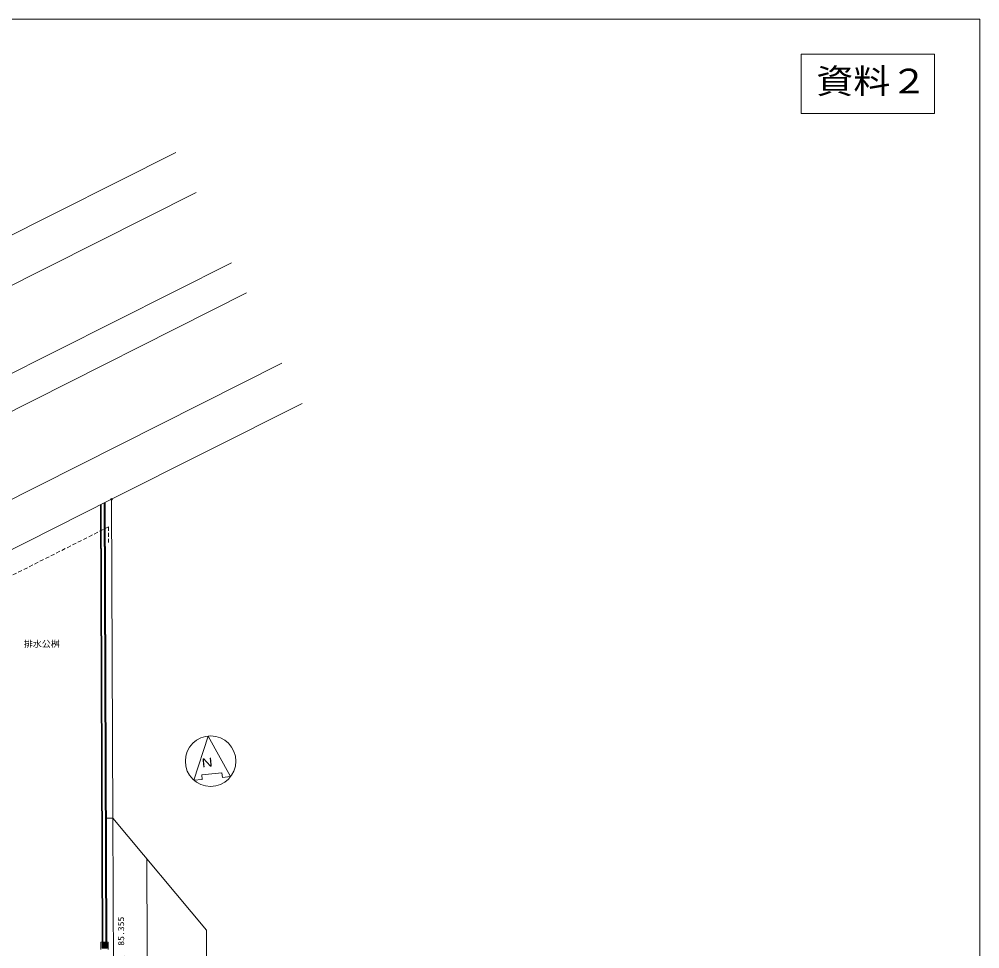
# Model space of a CAD drawing. Units: millimetres at full size, sheet at 1:300; details may follow other scales. Extents: x -120150 to 120150, y -84600 to 84600.
# Drawn here: x 34670 to 120150, y 1889 to 84600 of the extents above; entities that cross this region are included whole.
import ezdxf
from ezdxf.enums import TextEntityAlignment as Align

# ---------------------------------------------------------------- set-up
doc = ezdxf.new("R2010")
doc.units = ezdxf.units.MM
doc.header["$LTSCALE"] = 300
doc.linetypes.add('DASHED1', pattern=[1.8, 1.2, -0.6])
for name, color, linetype, lineweight in [('0-3_軸組線', 7, 'Continuous', 13), ('0-4_仕上線', 3, 'Continuous', 13), ('0-5_姿線', 7, 'Continuous', 13), ('0-6_文字線', 5, 'Continuous', 13), ('0-7_寸法線', 4, 'Continuous', 13), ('0-9_ハッチ線', 3, 'Continuous', 13), ('0-E_その他', 7, 'Continuous', 13), ('4-5_室別面積', 7, 'Continuous', 18), ('4-A_家具線', 1, 'Continuous', 18)]:
    doc.layers.add(name, color=color, linetype=linetype, lineweight=lineweight)
doc.layers.add('4-D_強調線', color=4, linetype='Continuous')
doc.layers.add('5-6_文字線', color=7, linetype='Continuous')
doc.styles.add('HG丸ｺﾞｼｯｸM-PRO', font='')
doc.styles.add('ＭＳ ゴシック', font='')
doc.styles.get('HG丸ｺﾞｼｯｸM-PRO').set_extended_font_data('HG丸ｺﾞｼｯｸM-PRO')
doc.styles.get('ＭＳ ゴシック').set_extended_font_data('MS Gothic')

msp = doc.modelspace()

# ---------------------------------------------------------------- linework, layer by layer
at = {"layer": '0-3_軸組線'}
for p, q in [((50212.8, 16896), (51490.1, 20821.4)), ((51490.1, 20821.4), (53484.8, 17207.4)), ((50909.5, 17375.9), (52710.1, 17547.3)), ((50909.5, 17375.9), (50948.5, 16966)), ((52710.1, 17547.3), (52749.1, 17137.3)), ((52749.1, 17137.3), (53484.8, 17207.4)), ((50212.8, 16896), (50948.5, 16966))]:
    msp.add_line(p, q, dxfattribs=at)
at = {"layer": '0-4_仕上線'}
msp.add_circle((51703.2, 18581.5), 2250, dxfattribs=at)
at = {"layer": '0-5_姿線'}
for p, q in [((42888.5, 41883.4), (-35082.9, 2662.5)), ((43228.1, -43416), (43001.5, 13500.5))]:
    msp.add_line(p, q, dxfattribs=at)
for start, end in [(0, 180), (180, 0)]:
    msp.add_arc((42888.5, 41883.4), 75, start, end, dxfattribs=at)
at = {"layer": '0-7_寸法線'}
for p, q in [((50413.5, 69175.7), (-75781.2, 5697.7)), ((53559.1, 62922.3), (-72741, -608.7)), ((54907.2, 60242.3), (-71438.1, -3311.5)), ((58052.8, 53988.8), (-68397.9, -9617.9))]:
    msp.add_line(p, q, dxfattribs=at)
at = {"layer": '0-9_ハッチ線'}
for p, q in [((48616.1, 72749.1), (-77518.5, 9301.4)), ((42888.5, 41883.4), (59850.3, 50415.4))]:
    msp.add_line(p, q, dxfattribs=at)
at = {"layer": '0-E_その他'}
for p in [(-120150, 84600), (120150, -78600)]:
    msp.add_line(p, (120150, 84600), dxfattribs=at)
at = {"layer": '4-5_室別面積'}
for p, q in [((42065.3, 2489.2), (41910.4, 41391.4)), ((42465.3, 2489.2), (42309.6, 41592.2)), ((42888.5, 41883.4), (43001.5, 13500.5)), ((42421.5, 13500.5), (43001.5, 13500.5)), ((43001.5, 13500.5), (51348.4, 3546.5)), ((51348.4, -51553.5), (51348.4, 3546.5)), ((41943.7, 1839.2), (41943.7, 2489.2)), ((41943.7, 2489.2), (42593.7, 2489.2)), ((42043.7, 2314.2), (42493.7, 2314.2)), ((42043.7, 2239.2), (42493.7, 2239.2)), ((42043.7, 2164.2), (42493.7, 2164.2)), ((42043.7, 2089.2), (42493.7, 2089.2)), ((42043.7, 2014.2), (42493.7, 2014.2)), ((42493.7, 2014.2), (42493.7, 2314.2)), ((42593.7, 2489.2), (42593.7, 1839.2))]:
    msp.add_line(p, q, dxfattribs=at)
msp.add_lwpolyline([(-43947.9, -1771.4), (-46947.9, -5200.3), (-46947.9, -46416), (46240.1, -46416), (46015.8, 9905.8)], dxfattribs=at)
msp.add_lwpolyline([(42493.7, 1939.2), (42493.7, 2389.2), (42043.7, 2389.2), (42043.7, 1939.2)], close=True, dxfattribs=at)
at = {"layer": '4-A_家具線', "color": 3, "linetype": 'DASHED1'}
msp.add_line((42629.6, 39437.7), (42629.6, 38037.7), dxfattribs=at)
at = {"layer": '4-A_家具線', "color": 7}
msp.add_lwpolyline([(104266.9, 81484.9), (116113, 81484.9), (116113, 76196.5), (104266.9, 76196.5)], close=True, dxfattribs=at)
at = {"layer": '4-A_家具線', "color": 3, "linetype": 'DASHED1'}
msp.add_lwpolyline([(42629.6, 39437.7), (10097.2, 23073.4), (2612.6, 19308.5)], dxfattribs=at)
at = {"layer": '4-D_強調線'}
for p, q in [((42115.3, 2489.2), (41960.3, 41416.5)), ((42415.3, 2489.2), (42259.7, 41567.1))]:
    msp.add_line(p, q, dxfattribs=at)

# ---------------------------------------------------------------- texts
at = {"layer": '0-6_文字線'}
for s, height, rotation, style, width, p in [('N', 778.6, 5.436, 'HG丸ｺﾞｼｯｸM-PRO', 1.3, (50966.7, 17798.7)), ('隣地境界線  85.355', 549.9, 90.228, 'ＭＳ ゴシック', 1.15, (44196.6, -3006.2))]:
    msp.add_text(s, height=height, rotation=rotation, dxfattribs=dict(at, style=style, width=width)).set_placement(p, align=Align.BOTTOM_LEFT)
at = {"layer": '4-A_家具線', "color": 6, "style": 'ＭＳ ゴシック', "width": 1.1}
msp.add_text('資料２', height=2199, dxfattribs=at).set_placement((105595.3, 77336), align=Align.BOTTOM_LEFT)
at = {"layer": '5-6_文字線', "style": 'ＭＳ ゴシック'}
msp.add_text('排水公桝', height=571.8, dxfattribs=at).set_placement((35078.2, 28560.4), align=Align.BOTTOM_LEFT)

doc.saveas('drawing.dxf')
